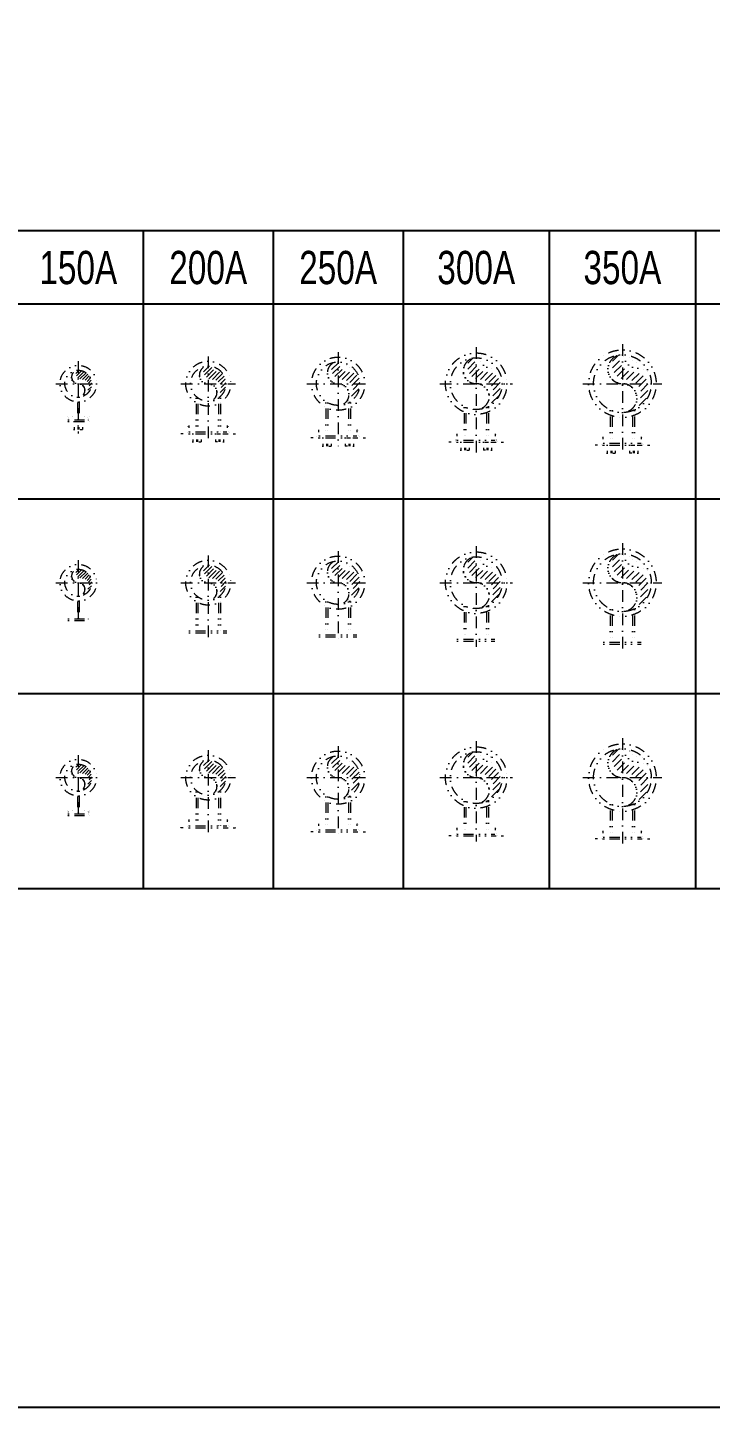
# Model space of a CAD drawing. Extents: x 0 to 90799, y 0 to 77868.
# Drawn here: x 8188 to 12392, y 0 to 8494 of the extents above; entities that cross this region are included whole.
import ezdxf
from ezdxf.enums import TextEntityAlignment as Align

# ---------------------------------------------------------------- set-up
doc = ezdxf.new("R2010")
doc.units = 0
doc.header["$LTSCALE"] = 30
doc.header["$MEASUREMENT"] = 0
doc.linetypes.add('DGN Style 4', pattern=[4.8, 2.4, -1.2, 0, -1.2])
doc.linetypes.add('DGN Style 6', pattern=[5.7, 0, -1.2, 2.1, -1.2, 0, -1.2])
for name, color, linetype, lineweight in [('L(c)', 1, 'DGN Style 4', 5), ('L(txt)', 2, 'Continuous', 13), ('m_a2', 6, 'DGN Style 6', 5)]:
    doc.layers.add(name, color=color, linetype=linetype, lineweight=lineweight)
doc.styles.add('Style-ENGINEERING', font='ENGINEERING.shx')

# ---------------------------------------------------------------- blocks, each defined once
blk = doc.blocks.new('*U1094')
for p, q in [((-15, -15), (-15, 15)), ((-15, 15), (-13, 15)), ((-10, -6), (-10, 12)), ((-15, -15), (15, -15)), ((-6, -10), (12, -10)), ((15, -15), (15, -13))]:
    blk.add_line(p, q)
for centre, radius, start, end in [((-13, 12), 3, 0, 90), ((-6, -6), 4, 180, 270), ((12, -13), 3, 0, 90)]:
    blk.add_arc(centre, radius, start, end)
blk = doc.blocks.new('*U1095')
for p, q in [((-15, -15), (-15, 15)), ((-15, 15), (-13, 15)), ((-10, -6), (-10, 12)), ((-15, -15), (15, -15)), ((-6, -10), (12, -10)), ((15, -15), (15, -13))]:
    blk.add_line(p, q)
for centre, radius, start, end in [((-13, 12), 3, 0, 90), ((-6, -6), 4, 180, 270), ((12, -13), 3, 0, 90)]:
    blk.add_arc(centre, radius, start, end)
blk = doc.blocks.new('*U1093')
for p, q in [((-4.5, 100), (-4.5, -41)), ((-4.5, 100), (4.5, 100)), ((4.5, 100), (4.5, -41)), ((-60, -41), (-60, -50)), ((-60, -41), (60, -41)), ((-60, -50), (60, -50)), ((-25, -50), (-25, -100)), ((-3, -50), (-3, -100)), ((3, -50), (3, -100)), ((25, -50), (25, -100)), ((60, -41), (60, -50)), ((-25, -100), (25, -100))]:
    blk.add_line(p, q)
at = {"extrusion": (0, 0, -1), "rotation": 180}
blk.add_blockref('*U1094', (53, -35), dxfattribs=at)
at = {"rotation": 180}
blk.add_blockref('*U1095', (53, -35), dxfattribs=at)
blk = doc.blocks.new('*U1097')
for p, q in [((-61.9, 29.6), (-17.3, 74.1)), ((-57.5, 14.1), (-0.1, 71.5)), ((-49, 2.8), (14.5, 66.3)), ((-37.1, -5.1), (27, 59)), ((-20.7, -8.5), (37.7, 49.9)), ((-4.3, -11.9), (46.8, 39.2)), ((7.7, -19.7), (54.1, 26.7)), ((16.1, -31), (59.3, 12.1)), ((12.7, -74.1), (59.8, -27)), ((20.5, -46.5), (61.8, -5.1))]:
    blk.add_line(p, q)
blk = doc.blocks.new('*U1096')
blk.add_circle((0, 0), 82.6)
for centre, start, end in [((0, 41.3), 89.99893, 270.00108), ((0, -41.3), 270.00107, 89.99893)]:
    blk.add_arc(centre, 41.3, start, end)
blk.add_blockref('*U1097', (20.7, 8.5))
blk = doc.blocks.new('*U1092')
at = {"layer": 'm_a2'}
blk.add_circle((0, 85), 112.6, dxfattribs=at)
for name, p in [('*U1096', (0, 85)), ('*U1093', (0, -97.6))]:
    blk.add_blockref(name, p)
blk = doc.blocks.new('L05006_1')
for p, q in [((0, 0), (0, 50)), ((0, 50), (1.5, 50)), ((0, 0), (50, 0)), ((6, 12.5), (6, 45.5)), ((12.5, 6), (45.5, 6)), ((50, 0), (50, 1.5))]:
    blk.add_line(p, q)
for centre, radius, start, end in [((1.5, 45.5), 4.5, 0, 90), ((12.5, 12.5), 6.5, 180, 270), ((45.5, 1.5), 4.5, 0, 90)]:
    blk.add_arc(centre, radius, start, end)
blk = doc.blocks.new('L05006')
blk.add_blockref('L05006_1', (0, 0))
blk = doc.blocks.new('L05006_3')
for p, q in [((0, 0), (0, 50)), ((0, 50), (1.5, 50)), ((0, 0), (50, 0)), ((6, 12.5), (6, 45.5)), ((12.5, 6), (45.5, 6)), ((50, 0), (50, 1.5))]:
    blk.add_line(p, q)
for centre, radius, start, end in [((1.5, 45.5), 4.5, 0, 90), ((12.5, 12.5), 6.5, 180, 270), ((45.5, 1.5), 4.5, 0, 90)]:
    blk.add_arc(centre, radius, start, end)
blk = doc.blocks.new('L05006_2')
blk.add_blockref('L05006_3', (0, 0))
blk = doc.blocks.new('*U1099')
for p, q in [((-75, 135), (-75, -73)), ((-75, 135), (-63, 135)), ((-63, 135), (-63, -73)), ((63, 135), (63, -73)), ((63, 135), (75, 135)), ((75, 135), (75, -73)), ((-115, -73), (-115, -85)), ((-115, -73), (115, -73)), ((115, -73), (115, -85)), ((-115, -85), (115, -85)), ((-94, -85), (-94, -135)), ((-94, -135), (-44, -135)), ((-72, -85), (-72, -135)), ((-66, -85), (-66, -135)), ((-44, -85), (-44, -135)), ((44, -85), (44, -135)), ((94, -135), (44, -135)), ((66, -85), (66, -135)), ((72, -85), (72, -135)), ((94, -85), (94, -135))]:
    blk.add_line(p, q)
at = {"extrusion": (0, 0, -1)}
blk.add_blockref('L05006_2', (118, -85), dxfattribs=at)
blk.add_blockref('L05006', (118, -85))
blk = doc.blocks.new('*U1105')
for p, q in [((-80.9, 33.9), (-21, 93.8)), ((-74.8, 14.5), (1, 90.3)), ((-74.8, 65.4), (-52.7, 87.6)), ((-63.7, 0.1), (19.5, 83.4)), ((-48.3, -9.9), (35.6, 74)), ((-27.1, -14.2), (49.4, 62.3)), ((-6, -18.5), (61, 48.5)), ((9.5, -28.5), (70.4, 32.5)), ((20.6, -42.8), (77.3, 13.9)), ((20.5, -93.8), (78.9, -35.4)), ((26.6, -62.3), (80.9, -8))]:
    blk.add_line(p, q)
blk = doc.blocks.new('*U1104')
blk.add_circle((0, 0), 108.2)
for centre, start, end in [((0, 54.1), 89.99893, 270.00108), ((0, -54.1), 270.00107, 89.99893)]:
    blk.add_arc(centre, 54.1, start, end)
blk.add_blockref('*U1105', (27.1, 14.2))
blk = doc.blocks.new('*U1098')
at = {"layer": 'm_a2'}
blk.add_circle((0, 110), 138.2, dxfattribs=at)
for name, p in [('*U1104', (0, 110)), ('*U1099', (0, -113.2))]:
    blk.add_blockref(name, p)
blk = doc.blocks.new('L05006_5')
for p, q in [((0, 0), (0, 50)), ((0, 50), (1.5, 50)), ((0, 0), (50, 0)), ((6, 12.5), (6, 45.5)), ((12.5, 6), (45.5, 6)), ((50, 0), (50, 1.5))]:
    blk.add_line(p, q)
for centre, radius, start, end in [((1.5, 45.5), 4.5, 0, 90), ((12.5, 12.5), 6.5, 180, 270), ((45.5, 1.5), 4.5, 0, 90)]:
    blk.add_arc(centre, radius, start, end)
blk = doc.blocks.new('L05006_4')
blk.add_blockref('L05006_5', (0, 0))
blk = doc.blocks.new('L05006_7')
for p, q in [((0, 0), (0, 50)), ((0, 50), (1.5, 50)), ((0, 0), (50, 0)), ((6, 12.5), (6, 45.5)), ((12.5, 6), (45.5, 6)), ((50, 0), (50, 1.5))]:
    blk.add_line(p, q)
for centre, radius, start, end in [((1.5, 45.5), 4.5, 0, 90), ((12.5, 12.5), 6.5, 180, 270), ((45.5, 1.5), 4.5, 0, 90)]:
    blk.add_arc(centre, radius, start, end)
blk = doc.blocks.new('L05006_6')
blk.add_blockref('L05006_7', (0, 0))
blk = doc.blocks.new('*U1107')
for p, q in [((-75, 133), (-75, -71)), ((-75, 133), (-63, 133)), ((-63, 133), (-63, -71)), ((63, 133), (63, -71)), ((63, 133), (75, 133)), ((75, 133), (75, -71)), ((-115, -71), (-115, -83)), ((-115, -71), (115, -71)), ((-115, -83), (115, -83)), ((-94, -83), (-94, -133)), ((-72, -83), (-72, -133)), ((-66, -83), (-66, -133)), ((-44, -83), (-44, -133)), ((44, -83), (44, -133)), ((66, -83), (66, -133)), ((72, -83), (72, -133)), ((94, -83), (94, -133)), ((115, -71), (115, -83)), ((-94, -133), (-44, -133)), ((94, -133), (44, -133))]:
    blk.add_line(p, q)
at = {"extrusion": (0, 0, -1)}
blk.add_blockref('L05006_4', (118, -83), dxfattribs=at)
blk.add_blockref('L05006_6', (118, -83))
blk = doc.blocks.new('*U1113')
for p, q in [((-100.1, 45.3), (-27.2, 118.1)), ((-92.9, 20.6), (0.4, 113.9)), ((-90, 87.2), (-69.3, 107.9)), ((-79.1, 2.5), (23.7, 105.4)), ((-59.9, -10), (43.8, 93.6)), ((-33.5, -15.5), (61, 79.1)), ((-7.1, -20.9), (75.6, 61.8)), ((12.1, -33.5), (87.4, 41.7)), ((25.9, -51.6), (95.8, 18.4)), ((23, -118.1), (97.1, -43.9)), ((33.1, -76.2), (100.1, -9.2))]:
    blk.add_line(p, q)
blk = doc.blocks.new('*U1112')
blk.add_line((-0.2, 133.7), (0, 133.7))
blk.add_circle((0, 0), 133.7)
for centre, start, end in [((0, 66.8), 89.99893, 270.00108), ((0, -66.9), 270.00107, 89.99893)]:
    blk.add_arc(centre, 66.8, start, end)
blk.add_blockref('*U1113', (33.5, 15.5))
blk = doc.blocks.new('*U1106')
at = {"layer": 'm_a2'}
blk.add_circle((0, 110), 163.7, dxfattribs=at)
for name, p in [('*U1112', (0, 110)), ('*U1107', (0, -140.7))]:
    blk.add_blockref(name, p)
blk = doc.blocks.new('L05006_9')
for p, q in [((0, 0), (0, 50)), ((0, 50), (1.5, 50)), ((0, 0), (50, 0)), ((6, 12.5), (6, 45.5)), ((12.5, 6), (45.5, 6)), ((50, 0), (50, 1.5))]:
    blk.add_line(p, q)
for centre, radius, start, end in [((1.5, 45.5), 4.5, 0, 90), ((12.5, 12.5), 6.5, 180, 270), ((45.5, 1.5), 4.5, 0, 90)]:
    blk.add_arc(centre, radius, start, end)
blk = doc.blocks.new('L05006_8')
blk.add_blockref('L05006_9', (0, 0))
blk = doc.blocks.new('L05006_11')
for p, q in [((0, 0), (0, 50)), ((0, 50), (1.5, 50)), ((0, 0), (50, 0)), ((6, 12.5), (6, 45.5)), ((12.5, 6), (45.5, 6)), ((50, 0), (50, 1.5))]:
    blk.add_line(p, q)
for centre, radius, start, end in [((1.5, 45.5), 4.5, 0, 90), ((12.5, 12.5), 6.5, 180, 270), ((45.5, 1.5), 4.5, 0, 90)]:
    blk.add_arc(centre, radius, start, end)
blk = doc.blocks.new('L05006_10')
blk.add_blockref('L05006_11', (0, 0))
blk = doc.blocks.new('*U1115')
for p, q in [((-75, 131.5), (-75, -69.5)), ((-75, 131.5), (-63, 131.5)), ((-63, 131.5), (-63, -69.5)), ((63, 131.5), (63, -69.5)), ((63, 131.5), (75, 131.5)), ((75, 131.5), (75, -69.5)), ((-115, -69.5), (-115, -81.5)), ((-115, -69.5), (115, -69.5)), ((-115, -81.5), (115, -81.5)), ((-94, -81.5), (-94, -131.5)), ((-72, -81.5), (-72, -131.5)), ((-66, -81.5), (-66, -131.5)), ((-44, -81.5), (-44, -131.5)), ((44, -81.5), (44, -131.5)), ((66, -81.5), (66, -131.5)), ((72, -81.5), (72, -131.5)), ((94, -81.5), (94, -131.5)), ((115, -69.5), (115, -81.5)), ((-94, -131.5), (-44, -131.5)), ((94, -131.5), (44, -131.5))]:
    blk.add_line(p, q)
at = {"extrusion": (0, 0, -1)}
blk.add_blockref('L05006_8', (118, -81.5), dxfattribs=at)
blk.add_blockref('L05006_10', (118, -81.5))
blk = doc.blocks.new('*U1121')
for p, q in [((-118.2, 56.2), (-23.3, 151.1)), ((-117.2, 92.5), (-60.3, 149.4)), ((-108.1, 30.9), (6.1, 145.1)), ((-91.9, 11.8), (31.4, 135)), ((-69.8, -1.5), (53.3, 121.7)), ((-40.2, -7.2), (72.4, 105.4)), ((-10.6, -13), (88.7, 86.3)), ((11.5, -26.3), (102.1, 64.3)), ((27.8, -45.3), (112.2, 39.1)), ((37.8, -70.7), (118.2, 9.7)), ((28.1, -151.1), (103.7, -75.5)), ((36.9, -107), (118, -25.8))]:
    blk.add_line(p, q)
blk = doc.blocks.new('*U1120')
blk.add_line((0, 159.2), (2, 159.2))
blk.add_circle((0, 0), 159.2)
for centre, start, end in [((0, 79.6), 89.99893, 270.00108), ((0, -79.6), 270.00107, 89.99892)]:
    blk.add_arc(centre, 79.6, start, end)
blk.add_blockref('*U1121', (40.2, 7.2))
blk = doc.blocks.new('*U1114')
at = {"layer": 'm_a2'}
blk.add_circle((0, 110), 189.2, dxfattribs=at)
for name, p in [('*U1120', (0, 110)), ('*U1115', (0, -167.8))]:
    blk.add_blockref(name, p)
blk = doc.blocks.new('L05006_13')
for p, q in [((0, 0), (0, 50)), ((0, 50), (1.5, 50)), ((0, 0), (50, 0)), ((6, 12.5), (6, 45.5)), ((12.5, 6), (45.5, 6)), ((50, 0), (50, 1.5))]:
    blk.add_line(p, q)
for centre, radius, start, end in [((1.5, 45.5), 4.5, 0, 90), ((12.5, 12.5), 6.5, 180, 270), ((45.5, 1.5), 4.5, 0, 90)]:
    blk.add_arc(centre, radius, start, end)
blk = doc.blocks.new('L05006_12')
blk.add_blockref('L05006_13', (0, 0))
blk = doc.blocks.new('L05006_15')
for p, q in [((0, 0), (0, 50)), ((0, 50), (1.5, 50)), ((0, 0), (50, 0)), ((6, 12.5), (6, 45.5)), ((12.5, 6), (45.5, 6)), ((50, 0), (50, 1.5))]:
    blk.add_line(p, q)
for centre, radius, start, end in [((1.5, 45.5), 4.5, 0, 90), ((12.5, 12.5), 6.5, 180, 270), ((45.5, 1.5), 4.5, 0, 90)]:
    blk.add_arc(centre, radius, start, end)
blk = doc.blocks.new('L05006_14')
blk.add_blockref('L05006_15', (0, 0))
blk = doc.blocks.new('*U1123')
for p, q in [((-75, 131), (-75, -69)), ((-75, 131), (-63, 131)), ((-63, 131), (-63, -69)), ((63, 131), (63, -69)), ((63, 131), (75, 131)), ((75, 131), (75, -69)), ((-115, -69), (-115, -81)), ((-115, -69), (115, -69)), ((-115, -81), (115, -81)), ((-94, -81), (-94, -131)), ((-72, -81), (-72, -131)), ((-66, -81), (-66, -131)), ((-44, -81), (-44, -131)), ((44, -81), (44, -131)), ((66, -81), (66, -131)), ((72, -81), (72, -131)), ((94, -81), (94, -131)), ((115, -69), (115, -81)), ((-94, -131), (-44, -131)), ((94, -131), (44, -131))]:
    blk.add_line(p, q)
at = {"extrusion": (0, 0, -1)}
blk.add_blockref('L05006_12', (118, -81), dxfattribs=at)
blk.add_blockref('L05006_14', (118, -81))
blk = doc.blocks.new('*U1129')
for p, q in [((-132, 62.8), (-26.4, 168.4)), ((-130.6, 103.8), (-68.1, 166.3)), ((-120.9, 34.3), (6.6, 161.8)), ((-102.7, 12.9), (34.9, 150.5)), ((-78, -2), (59.5, 135.5)), ((-44.9, -8.4), (80.9, 117.3)), ((-11.7, -14.9), (99.1, 95.9)), ((13, -29.8), (114.1, 71.3)), ((31.2, -51.2), (125.4, 43)), ((42.3, -79.7), (132, 10)), ((40.9, -120.6), (131.6, -29.9)), ((32.8, -168.4), (115.1, -86.1))]:
    blk.add_line(p, q)
blk = doc.blocks.new('*U1128')
blk.add_circle((0, 0), 177.8)
for centre, start, end in [((0, 88.9), 89.99893, 270.00108), ((0, -88.9), 270.00107, 89.99892)]:
    blk.add_arc(centre, 88.9, start, end)
blk.add_blockref('*U1129', (44.9, 8.4))
blk = doc.blocks.new('*U1122')
at = {"layer": 'm_a2'}
blk.add_circle((0, 110), 207.8, dxfattribs=at)
for name, p in [('*U1128', (0, 110)), ('*U1123', (0, -186.8))]:
    blk.add_blockref(name, p)
blk = doc.blocks.new('*U1179')
for p, q in [((-75, 106), (-75, -94)), ((-75, 106), (-63, 106)), ((-63, 106), (-63, -94)), ((63, 106), (63, -94)), ((63, 106), (75, 106)), ((75, 106), (75, -94)), ((-115, -94), (-115, -106)), ((-115, -94), (115, -94)), ((-115, -106), (115, -106)), ((115, -94), (115, -106))]:
    blk.add_line(p, q)
blk = doc.blocks.new('*U1181')
for p, q in [((-132, 62.8), (-26.4, 168.4)), ((-130.6, 103.8), (-68.1, 166.3)), ((-120.9, 34.3), (6.6, 161.8)), ((-102.7, 12.9), (34.9, 150.5)), ((-78, -2), (59.5, 135.5)), ((-44.9, -8.4), (80.9, 117.3)), ((-11.7, -14.9), (99.1, 95.9)), ((13, -29.8), (114.1, 71.3)), ((31.2, -51.2), (125.4, 43)), ((42.3, -79.7), (132, 10)), ((40.9, -120.6), (131.6, -29.9)), ((32.8, -168.4), (115.1, -86.1))]:
    blk.add_line(p, q)
blk = doc.blocks.new('*U1180')
blk.add_circle((0, 0), 177.8)
for centre, start, end in [((0, 88.9), 89.99893, 270.00108), ((0, -88.9), 270.00107, 89.99892)]:
    blk.add_arc(centre, 88.9, start, end)
blk.add_blockref('*U1181', (44.9, 8.4))
blk = doc.blocks.new('*U1178')
at = {"layer": 'm_a2'}
blk.add_circle((0, 85), 207.8, dxfattribs=at)
for name, p in [('*U1180', (0, 85)), ('*U1179', (0, -186.8))]:
    blk.add_blockref(name, p)
blk = doc.blocks.new('*U1183')
for p, q in [((-75, 106.5), (-75, -94.5)), ((-75, 106.5), (-63, 106.5)), ((-63, 106.5), (-63, -94.5)), ((63, 106.5), (63, -94.5)), ((63, 106.5), (75, 106.5)), ((75, 106.5), (75, -94.5)), ((-115, -94.5), (-115, -106.5)), ((-115, -94.5), (115, -94.5)), ((-115, -106.5), (115, -106.5)), ((115, -94.5), (115, -106.5))]:
    blk.add_line(p, q)
blk = doc.blocks.new('*U1185')
for p, q in [((-118.2, 56.2), (-23.3, 151.1)), ((-117.2, 92.5), (-60.3, 149.4)), ((-108.1, 30.9), (6.1, 145.1)), ((-91.9, 11.8), (31.4, 135)), ((-69.8, -1.5), (53.3, 121.7)), ((-40.2, -7.2), (72.4, 105.4)), ((-10.6, -13), (88.7, 86.3)), ((11.5, -26.3), (102.1, 64.3)), ((27.8, -45.3), (112.2, 39.1)), ((37.8, -70.7), (118.2, 9.7)), ((28.1, -151.1), (103.7, -75.5)), ((36.9, -107), (118, -25.8))]:
    blk.add_line(p, q)
blk = doc.blocks.new('*U1184')
blk.add_line((0, 159.2), (2, 159.2))
blk.add_circle((0, 0), 159.2)
for centre, start, end in [((0, 79.6), 89.99893, 270.00108), ((0, -79.6), 270.00107, 89.99892)]:
    blk.add_arc(centre, 79.6, start, end)
blk.add_blockref('*U1185', (40.2, 7.2))
blk = doc.blocks.new('*U1182')
at = {"layer": 'm_a2'}
blk.add_circle((0, 85), 189.2, dxfattribs=at)
for name, p in [('*U1184', (0, 85)), ('*U1183', (0, -167.8))]:
    blk.add_blockref(name, p)
blk = doc.blocks.new('*U1187')
for p, q in [((-75, 108), (-75, -96)), ((-75, 108), (-63, 108)), ((-63, 108), (-63, -96)), ((63, 108), (63, -96)), ((63, 108), (75, 108)), ((75, 108), (75, -96)), ((-115, -96), (-115, -108)), ((-115, -96), (115, -96)), ((-115, -108), (115, -108)), ((115, -96), (115, -108))]:
    blk.add_line(p, q)
blk = doc.blocks.new('*U1189')
for p, q in [((-100.1, 45.3), (-27.2, 118.1)), ((-92.9, 20.6), (0.4, 113.9)), ((-90, 87.2), (-69.3, 107.9)), ((-79.1, 2.5), (23.7, 105.4)), ((-59.9, -10), (43.8, 93.6)), ((-33.5, -15.5), (61, 79.1)), ((-7.1, -20.9), (75.6, 61.8)), ((12.1, -33.5), (87.4, 41.7)), ((25.9, -51.6), (95.8, 18.4)), ((23, -118.1), (97.1, -43.9)), ((33.1, -76.2), (100.1, -9.2))]:
    blk.add_line(p, q)
blk = doc.blocks.new('*U1188')
blk.add_line((-0.2, 133.7), (0, 133.7))
blk.add_circle((0, 0), 133.7)
for centre, start, end in [((0, 66.8), 89.99893, 270.00108), ((0, -66.9), 270.00107, 89.99893)]:
    blk.add_arc(centre, 66.8, start, end)
blk.add_blockref('*U1189', (33.5, 15.5))
blk = doc.blocks.new('*U1186')
at = {"layer": 'm_a2'}
blk.add_circle((0, 85), 163.7, dxfattribs=at)
for name, p in [('*U1188', (0, 85)), ('*U1187', (0, -140.7))]:
    blk.add_blockref(name, p)
blk = doc.blocks.new('*U1191')
for p, q in [((-75, 110), (-75, -98)), ((-75, 110), (-63, 110)), ((-63, 110), (-63, -98)), ((63, 110), (63, -98)), ((63, 110), (75, 110)), ((75, 110), (75, -98)), ((-115, -98), (-115, -110)), ((-115, -98), (115, -98)), ((-115, -110), (115, -110)), ((115, -98), (115, -110))]:
    blk.add_line(p, q)
blk = doc.blocks.new('*U1193')
for p, q in [((-80.9, 33.9), (-21, 93.8)), ((-74.8, 14.5), (1, 90.3)), ((-74.8, 65.4), (-52.7, 87.6)), ((-63.7, 0.1), (19.5, 83.4)), ((-48.3, -9.9), (35.6, 74)), ((-27.1, -14.2), (49.4, 62.3)), ((-6, -18.5), (61, 48.5)), ((9.5, -28.5), (70.4, 32.5)), ((20.6, -42.8), (77.3, 13.9)), ((20.5, -93.8), (78.9, -35.4)), ((26.6, -62.3), (80.9, -8))]:
    blk.add_line(p, q)
blk = doc.blocks.new('*U1192')
blk.add_circle((0, 0), 108.2)
for centre, start, end in [((0, 54.1), 89.99893, 270.00108), ((0, -54.1), 270.00107, 89.99893)]:
    blk.add_arc(centre, 54.1, start, end)
blk.add_blockref('*U1193', (27.1, 14.2))
blk = doc.blocks.new('*U1190')
at = {"layer": 'm_a2'}
blk.add_circle((0, 85), 138.2, dxfattribs=at)
for name, p in [('*U1192', (0, 85)), ('*U1191', (0, -113.2))]:
    blk.add_blockref(name, p)
blk = doc.blocks.new('*U1195')
for p, q in [((-4.5, 75), (4.5, 75)), ((-4.5, 75), (-4.5, -66)), ((4.5, 75), (4.5, -66)), ((-60, -66), (-60, -75)), ((-60, -66), (60, -66)), ((-60, -75), (60, -75)), ((60, -66), (60, -75))]:
    blk.add_line(p, q)
blk = doc.blocks.new('*U1197')
for p, q in [((-61.9, 29.6), (-17.3, 74.1)), ((-57.5, 14.1), (-0.1, 71.5)), ((-49, 2.8), (14.5, 66.3)), ((-37.1, -5.1), (27, 59)), ((-20.7, -8.5), (37.7, 49.9)), ((-4.3, -11.9), (46.8, 39.2)), ((7.7, -19.7), (54.1, 26.7)), ((16.1, -31), (59.3, 12.1)), ((12.7, -74.1), (59.8, -27)), ((20.5, -46.5), (61.8, -5.1))]:
    blk.add_line(p, q)
blk = doc.blocks.new('*U1196')
blk.add_circle((0, 0), 82.6)
for centre, start, end in [((0, 41.3), 89.99893, 270.00108), ((0, -41.3), 270.00107, 89.99893)]:
    blk.add_arc(centre, 41.3, start, end)
blk.add_blockref('*U1197', (20.7, 8.5))
blk = doc.blocks.new('*U1194')
at = {"layer": 'm_a2'}
blk.add_circle((0, 60), 112.6, dxfattribs=at)
for name, p in [('*U1196', (0, 60)), ('*U1195', (0, -97.6))]:
    blk.add_blockref(name, p)
blk = doc.blocks.new('*U1264')
for p, q in [((-15, -15), (-15, 15)), ((-15, 15), (-13, 15)), ((-10, -6), (-10, 12)), ((-15, -15), (15, -15)), ((-6, -10), (12, -10)), ((15, -15), (15, -13))]:
    blk.add_line(p, q)
for centre, radius, start, end in [((-13, 12), 3, 0, 90), ((-6, -6), 4, 180, 270), ((12, -13), 3, 0, 90)]:
    blk.add_arc(centre, radius, start, end)
blk = doc.blocks.new('*U1265')
for p, q in [((-15, -15), (-15, 15)), ((-15, 15), (-13, 15)), ((-10, -6), (-10, 12)), ((-15, -15), (15, -15)), ((-6, -10), (12, -10)), ((15, -15), (15, -13))]:
    blk.add_line(p, q)
for centre, radius, start, end in [((-13, 12), 3, 0, 90), ((-6, -6), 4, 180, 270), ((12, -13), 3, 0, 90)]:
    blk.add_arc(centre, radius, start, end)
blk = doc.blocks.new('*U1263')
for p, q in [((-4.5, 75), (4.5, 75)), ((-4.5, 75), (-4.5, -66)), ((4.5, 75), (4.5, -66)), ((-60, -66), (-60, -75)), ((-60, -66), (60, -66)), ((-60, -75), (60, -75)), ((60, -66), (60, -75))]:
    blk.add_line(p, q)
at = {"extrusion": (0, 0, -1), "rotation": 180}
blk.add_blockref('*U1264', (53, -60), dxfattribs=at)
at = {"rotation": 180}
blk.add_blockref('*U1265', (53, -60), dxfattribs=at)
blk = doc.blocks.new('*U1267')
for p, q in [((-61.9, 29.6), (-17.3, 74.1)), ((-57.5, 14.1), (-0.1, 71.5)), ((-49, 2.8), (14.5, 66.3)), ((-37.1, -5.1), (27, 59)), ((-20.7, -8.5), (37.7, 49.9)), ((-4.3, -11.9), (46.8, 39.2)), ((7.7, -19.7), (54.1, 26.7)), ((16.1, -31), (59.3, 12.1)), ((12.7, -74.1), (59.8, -27)), ((20.5, -46.5), (61.8, -5.1))]:
    blk.add_line(p, q)
blk = doc.blocks.new('*U1266')
blk.add_circle((0, 0), 82.6)
for centre, start, end in [((0, 41.3), 89.99893, 270.00108), ((0, -41.3), 270.00107, 89.99893)]:
    blk.add_arc(centre, 41.3, start, end)
blk.add_blockref('*U1267', (20.7, 8.5))
blk = doc.blocks.new('*U1262')
at = {"layer": 'm_a2'}
blk.add_circle((0, 60), 112.6, dxfattribs=at)
for name, p in [('*U1266', (0, 60)), ('*U1263', (0, -97.6))]:
    blk.add_blockref(name, p)
blk = doc.blocks.new('L05006_33')
for p, q in [((0, 0), (0, 50)), ((0, 50), (1.5, 50)), ((0, 0), (50, 0)), ((6, 12.5), (6, 45.5)), ((12.5, 6), (45.5, 6)), ((50, 0), (50, 1.5))]:
    blk.add_line(p, q)
for centre, radius, start, end in [((1.5, 45.5), 4.5, 0, 90), ((12.5, 12.5), 6.5, 180, 270), ((45.5, 1.5), 4.5, 0, 90)]:
    blk.add_arc(centre, radius, start, end)
blk = doc.blocks.new('L05006_32')
blk.add_blockref('L05006_33', (0, 0))
blk = doc.blocks.new('L05006_35')
for p, q in [((0, 0), (0, 50)), ((0, 50), (1.5, 50)), ((0, 0), (50, 0)), ((6, 12.5), (6, 45.5)), ((12.5, 6), (45.5, 6)), ((50, 0), (50, 1.5))]:
    blk.add_line(p, q)
for centre, radius, start, end in [((1.5, 45.5), 4.5, 0, 90), ((12.5, 12.5), 6.5, 180, 270), ((45.5, 1.5), 4.5, 0, 90)]:
    blk.add_arc(centre, radius, start, end)
blk = doc.blocks.new('L05006_34')
blk.add_blockref('L05006_35', (0, 0))
blk = doc.blocks.new('*U1269')
for p, q in [((-75, 110), (-75, -98)), ((-75, 110), (-63, 110)), ((-63, 110), (-63, -98)), ((63, 110), (63, -98)), ((63, 110), (75, 110)), ((75, 110), (75, -98)), ((-115, -98), (-115, -110)), ((-115, -98), (115, -98)), ((-115, -110), (115, -110)), ((115, -98), (115, -110))]:
    blk.add_line(p, q)
at = {"extrusion": (0, 0, -1)}
blk.add_blockref('L05006_32', (118, -110), dxfattribs=at)
blk.add_blockref('L05006_34', (118, -110))
blk = doc.blocks.new('*U1275')
for p, q in [((-80.9, 33.9), (-21, 93.8)), ((-74.8, 14.5), (1, 90.3)), ((-74.8, 65.4), (-52.7, 87.6)), ((-63.7, 0.1), (19.5, 83.4)), ((-48.3, -9.9), (35.6, 74)), ((-27.1, -14.2), (49.4, 62.3)), ((-6, -18.5), (61, 48.5)), ((9.5, -28.5), (70.4, 32.5)), ((20.6, -42.8), (77.3, 13.9)), ((20.5, -93.8), (78.9, -35.4)), ((26.6, -62.3), (80.9, -8))]:
    blk.add_line(p, q)
blk = doc.blocks.new('*U1274')
blk.add_circle((0, 0), 108.2)
for centre, start, end in [((0, 54.1), 89.99893, 270.00108), ((0, -54.1), 270.00107, 89.99893)]:
    blk.add_arc(centre, 54.1, start, end)
blk.add_blockref('*U1275', (27.1, 14.2))
blk = doc.blocks.new('*U1268')
at = {"layer": 'm_a2'}
blk.add_circle((0, 85), 138.2, dxfattribs=at)
for name, p in [('*U1274', (0, 85)), ('*U1269', (0, -113.2))]:
    blk.add_blockref(name, p)
blk = doc.blocks.new('L05006_37')
for p, q in [((0, 0), (0, 50)), ((0, 50), (1.5, 50)), ((0, 0), (50, 0)), ((6, 12.5), (6, 45.5)), ((12.5, 6), (45.5, 6)), ((50, 0), (50, 1.5))]:
    blk.add_line(p, q)
for centre, radius, start, end in [((1.5, 45.5), 4.5, 0, 90), ((12.5, 12.5), 6.5, 180, 270), ((45.5, 1.5), 4.5, 0, 90)]:
    blk.add_arc(centre, radius, start, end)
blk = doc.blocks.new('L05006_36')
blk.add_blockref('L05006_37', (0, 0))
blk = doc.blocks.new('L05006_39')
for p, q in [((0, 0), (0, 50)), ((0, 50), (1.5, 50)), ((0, 0), (50, 0)), ((6, 12.5), (6, 45.5)), ((12.5, 6), (45.5, 6)), ((50, 0), (50, 1.5))]:
    blk.add_line(p, q)
for centre, radius, start, end in [((1.5, 45.5), 4.5, 0, 90), ((12.5, 12.5), 6.5, 180, 270), ((45.5, 1.5), 4.5, 0, 90)]:
    blk.add_arc(centre, radius, start, end)
blk = doc.blocks.new('L05006_38')
blk.add_blockref('L05006_39', (0, 0))
blk = doc.blocks.new('*U1277')
for p, q in [((-75, 108), (-75, -96)), ((-75, 108), (-63, 108)), ((-63, 108), (-63, -96)), ((63, 108), (63, -96)), ((63, 108), (75, 108)), ((75, 108), (75, -96)), ((-115, -96), (-115, -108)), ((-115, -96), (115, -96)), ((-115, -108), (115, -108)), ((115, -96), (115, -108))]:
    blk.add_line(p, q)
at = {"extrusion": (0, 0, -1)}
blk.add_blockref('L05006_36', (118, -108), dxfattribs=at)
blk.add_blockref('L05006_38', (118, -108))
blk = doc.blocks.new('*U1283')
for p, q in [((-100.1, 45.3), (-27.2, 118.1)), ((-92.9, 20.6), (0.4, 113.9)), ((-90, 87.2), (-69.3, 107.9)), ((-79.1, 2.5), (23.7, 105.4)), ((-59.9, -10), (43.8, 93.6)), ((-33.5, -15.5), (61, 79.1)), ((-7.1, -20.9), (75.6, 61.8)), ((12.1, -33.5), (87.4, 41.7)), ((25.9, -51.6), (95.8, 18.4)), ((23, -118.1), (97.1, -43.9)), ((33.1, -76.2), (100.1, -9.2))]:
    blk.add_line(p, q)
blk = doc.blocks.new('*U1282')
blk.add_line((-0.2, 133.7), (0, 133.7))
blk.add_circle((0, 0), 133.7)
for centre, start, end in [((0, 66.8), 89.99893, 270.00108), ((0, -66.9), 270.00107, 89.99893)]:
    blk.add_arc(centre, 66.8, start, end)
blk.add_blockref('*U1283', (33.5, 15.5))
blk = doc.blocks.new('*U1276')
at = {"layer": 'm_a2'}
blk.add_circle((0, 85), 163.7, dxfattribs=at)
for name, p in [('*U1282', (0, 85)), ('*U1277', (0, -140.7))]:
    blk.add_blockref(name, p)
blk = doc.blocks.new('L05006_41')
for p, q in [((0, 0), (0, 50)), ((0, 50), (1.5, 50)), ((0, 0), (50, 0)), ((6, 12.5), (6, 45.5)), ((12.5, 6), (45.5, 6)), ((50, 0), (50, 1.5))]:
    blk.add_line(p, q)
for centre, radius, start, end in [((1.5, 45.5), 4.5, 0, 90), ((12.5, 12.5), 6.5, 180, 270), ((45.5, 1.5), 4.5, 0, 90)]:
    blk.add_arc(centre, radius, start, end)
blk = doc.blocks.new('L05006_40')
blk.add_blockref('L05006_41', (0, 0))
blk = doc.blocks.new('L05006_43')
for p, q in [((0, 0), (0, 50)), ((0, 50), (1.5, 50)), ((0, 0), (50, 0)), ((6, 12.5), (6, 45.5)), ((12.5, 6), (45.5, 6)), ((50, 0), (50, 1.5))]:
    blk.add_line(p, q)
for centre, radius, start, end in [((1.5, 45.5), 4.5, 0, 90), ((12.5, 12.5), 6.5, 180, 270), ((45.5, 1.5), 4.5, 0, 90)]:
    blk.add_arc(centre, radius, start, end)
blk = doc.blocks.new('L05006_42')
blk.add_blockref('L05006_43', (0, 0))
blk = doc.blocks.new('*U1285')
for p, q in [((-75, 106.5), (-75, -94.5)), ((-75, 106.5), (-63, 106.5)), ((-63, 106.5), (-63, -94.5)), ((63, 106.5), (63, -94.5)), ((63, 106.5), (75, 106.5)), ((75, 106.5), (75, -94.5)), ((-115, -94.5), (-115, -106.5)), ((-115, -94.5), (115, -94.5)), ((-115, -106.5), (115, -106.5)), ((115, -94.5), (115, -106.5))]:
    blk.add_line(p, q)
at = {"extrusion": (0, 0, -1)}
blk.add_blockref('L05006_40', (118, -106.5), dxfattribs=at)
blk.add_blockref('L05006_42', (118, -106.5))
blk = doc.blocks.new('*U1291')
for p, q in [((-118.2, 56.2), (-23.3, 151.1)), ((-117.2, 92.5), (-60.3, 149.4)), ((-108.1, 30.9), (6.1, 145.1)), ((-91.9, 11.8), (31.4, 135)), ((-69.8, -1.5), (53.3, 121.7)), ((-40.2, -7.2), (72.4, 105.4)), ((-10.6, -13), (88.7, 86.3)), ((11.5, -26.3), (102.1, 64.3)), ((27.8, -45.3), (112.2, 39.1)), ((37.8, -70.7), (118.2, 9.7)), ((28.1, -151.1), (103.7, -75.5)), ((36.9, -107), (118, -25.8))]:
    blk.add_line(p, q)
blk = doc.blocks.new('*U1290')
blk.add_line((0, 159.2), (2, 159.2))
blk.add_circle((0, 0), 159.2)
for centre, start, end in [((0, 79.6), 89.99893, 270.00108), ((0, -79.6), 270.00107, 89.99892)]:
    blk.add_arc(centre, 79.6, start, end)
blk.add_blockref('*U1291', (40.2, 7.2))
blk = doc.blocks.new('*U1284')
at = {"layer": 'm_a2'}
blk.add_circle((0, 85), 189.2, dxfattribs=at)
for name, p in [('*U1290', (0, 85)), ('*U1285', (0, -167.8))]:
    blk.add_blockref(name, p)
blk = doc.blocks.new('L05006_45')
for p, q in [((0, 0), (0, 50)), ((0, 50), (1.5, 50)), ((0, 0), (50, 0)), ((6, 12.5), (6, 45.5)), ((12.5, 6), (45.5, 6)), ((50, 0), (50, 1.5))]:
    blk.add_line(p, q)
for centre, radius, start, end in [((1.5, 45.5), 4.5, 0, 90), ((12.5, 12.5), 6.5, 180, 270), ((45.5, 1.5), 4.5, 0, 90)]:
    blk.add_arc(centre, radius, start, end)
blk = doc.blocks.new('L05006_44')
blk.add_blockref('L05006_45', (0, 0))
blk = doc.blocks.new('L05006_47')
for p, q in [((0, 0), (0, 50)), ((0, 50), (1.5, 50)), ((0, 0), (50, 0)), ((6, 12.5), (6, 45.5)), ((12.5, 6), (45.5, 6)), ((50, 0), (50, 1.5))]:
    blk.add_line(p, q)
for centre, radius, start, end in [((1.5, 45.5), 4.5, 0, 90), ((12.5, 12.5), 6.5, 180, 270), ((45.5, 1.5), 4.5, 0, 90)]:
    blk.add_arc(centre, radius, start, end)
blk = doc.blocks.new('L05006_46')
blk.add_blockref('L05006_47', (0, 0))
blk = doc.blocks.new('*U1293')
for p, q in [((-75, 106), (-75, -94)), ((-75, 106), (-63, 106)), ((-63, 106), (-63, -94)), ((63, 106), (63, -94)), ((63, 106), (75, 106)), ((75, 106), (75, -94)), ((-115, -94), (-115, -106)), ((-115, -94), (115, -94)), ((-115, -106), (115, -106)), ((115, -94), (115, -106))]:
    blk.add_line(p, q)
at = {"extrusion": (0, 0, -1)}
blk.add_blockref('L05006_44', (118, -106), dxfattribs=at)
blk.add_blockref('L05006_46', (118, -106))
blk = doc.blocks.new('*U1299')
for p, q in [((-132, 62.8), (-26.4, 168.4)), ((-130.6, 103.8), (-68.1, 166.3)), ((-120.9, 34.3), (6.6, 161.8)), ((-102.7, 12.9), (34.9, 150.5)), ((-78, -2), (59.5, 135.5)), ((-44.9, -8.4), (80.9, 117.3)), ((-11.7, -14.9), (99.1, 95.9)), ((13, -29.8), (114.1, 71.3)), ((31.2, -51.2), (125.4, 43)), ((42.3, -79.7), (132, 10)), ((40.9, -120.6), (131.6, -29.9)), ((32.8, -168.4), (115.1, -86.1))]:
    blk.add_line(p, q)
blk = doc.blocks.new('*U1298')
blk.add_circle((0, 0), 177.8)
for centre, start, end in [((0, 88.9), 89.99893, 270.00108), ((0, -88.9), 270.00107, 89.99892)]:
    blk.add_arc(centre, 88.9, start, end)
blk.add_blockref('*U1299', (44.9, 8.4))
blk = doc.blocks.new('*U1292')
at = {"layer": 'm_a2'}
blk.add_circle((0, 85), 207.8, dxfattribs=at)
for name, p in [('*U1298', (0, 85)), ('*U1293', (0, -186.8))]:
    blk.add_blockref(name, p)

msp = doc.modelspace()

# ---------------------------------------------------------------- linework, layer by layer
for p, q in [((16400, 7241.9), (2000, 7241.9)), ((8900, 7241.9), (8900, 3191.9)), ((9700, 7241.9), (9700, 3191.9)), ((10500, 7241.9), (10500, 3191.9)), ((11400, 7241.9), (11400, 3191.9)), ((12300, 7241.9), (12300, 3191.9)), ((16400, 6791.9), (2000, 6791.9)), ((16400, 5591.9), (2000, 5591.9)), ((16400, 4391.9), (2000, 4391.9)), ((16400, 3191.9), (2000, 3191.9))]:
    msp.add_line(p, q)
at = {"flags": 128}
msp.add_lwpolyline([(0, 16987.7), (28414.5, 16987.7), (28414.5, 0), (0, 0)], close=True, dxfattribs=at)
at = {"layer": 'L(c)'}
for p, q in [((11850, 6544.7), (11850, 5874.1)), ((9300, 6470.1), (9300, 5943.8)), ((10100, 6495.6), (10100, 5918.2)), ((10950, 6526.2), (10950, 5857.7)), ((8500, 6439.5), (8500, 5994.3)), ((8362.4, 6301.9), (8637.6, 6301.9)), ((9131.9, 6301.9), (9468.2, 6301.9)), ((9906.3, 6301.9), (10293.7, 6301.9)), ((10725.8, 6301.9), (11174.3, 6301.9)), ((11607.2, 6301.9), (12092.8, 6301.9)), ((10100, 5270.6), (10100, 4713.2)), ((10950, 5301.2), (10950, 4682.7)), ((11850, 5319.7), (11850, 4664.1)), ((8500, 5214.5), (8500, 4819.3)), ((9300, 5245.1), (9300, 4738.8)), ((8362.4, 5076.9), (8637.6, 5076.9)), ((9131.9, 5076.9), (9468.2, 5076.9)), ((9906.3, 5076.9), (10293.7, 5076.9)), ((10725.8, 5076.9), (11174.3, 5076.9)), ((11607.2, 5076.9), (12092.8, 5076.9)), ((10950, 4101.2), (10950, 3482.7)), ((11850, 4119.7), (11850, 3464.1)), ((8500, 4014.5), (8500, 3619.3)), ((9300, 4045.1), (9300, 3538.8)), ((10100, 4070.6), (10100, 3513.2)), ((8362.4, 3876.9), (8637.6, 3876.9)), ((9131.9, 3876.9), (9468.2, 3876.9)), ((9906.3, 3876.9), (10293.7, 3876.9)), ((10725.8, 3876.9), (11174.3, 3876.9)), ((11607.2, 3876.9), (12092.8, 3876.9))]:
    msp.add_line(p, q, dxfattribs=at)

# ---------------------------------------------------------------- block references
at = {"layer": 'm_a2'}
for name, p in [('*U1106', (10100, 6191.9)), ('*U1114', (10950, 6191.9)), ('*U1122', (11850, 6191.9)), ('*U1092', (8500, 6216.9)), ('*U1098', (9300, 6191.9)), ('*U1178', (11850, 4991.9)), ('*U1194', (8500, 5016.9)), ('*U1190', (9300, 4991.9)), ('*U1186', (10100, 4991.9)), ('*U1182', (10950, 4991.9)), ('*U1292', (11850, 3791.9)), ('*U1268', (9300, 3791.9)), ('*U1276', (10100, 3791.9)), ('*U1284', (10950, 3791.9)), ('*U1262', (8500, 3816.9))]:
    msp.add_blockref(name, p, dxfattribs=at)

# ---------------------------------------------------------------- texts
at = {"layer": 'L(txt)', "style": 'Style-ENGINEERING', "width": 0.75}
for s, p in [('150A', (8500, 7016.9)), ('200A', (9300, 7016.9)), ('250A', (10100, 7016.9)), ('300A', (10950, 7016.9)), ('350A', (11850, 7016.9))]:
    msp.add_text(s, height=204.8, dxfattribs=at).set_placement(p, align=Align.MIDDLE_CENTER)

doc.saveas('drawing.dxf')
